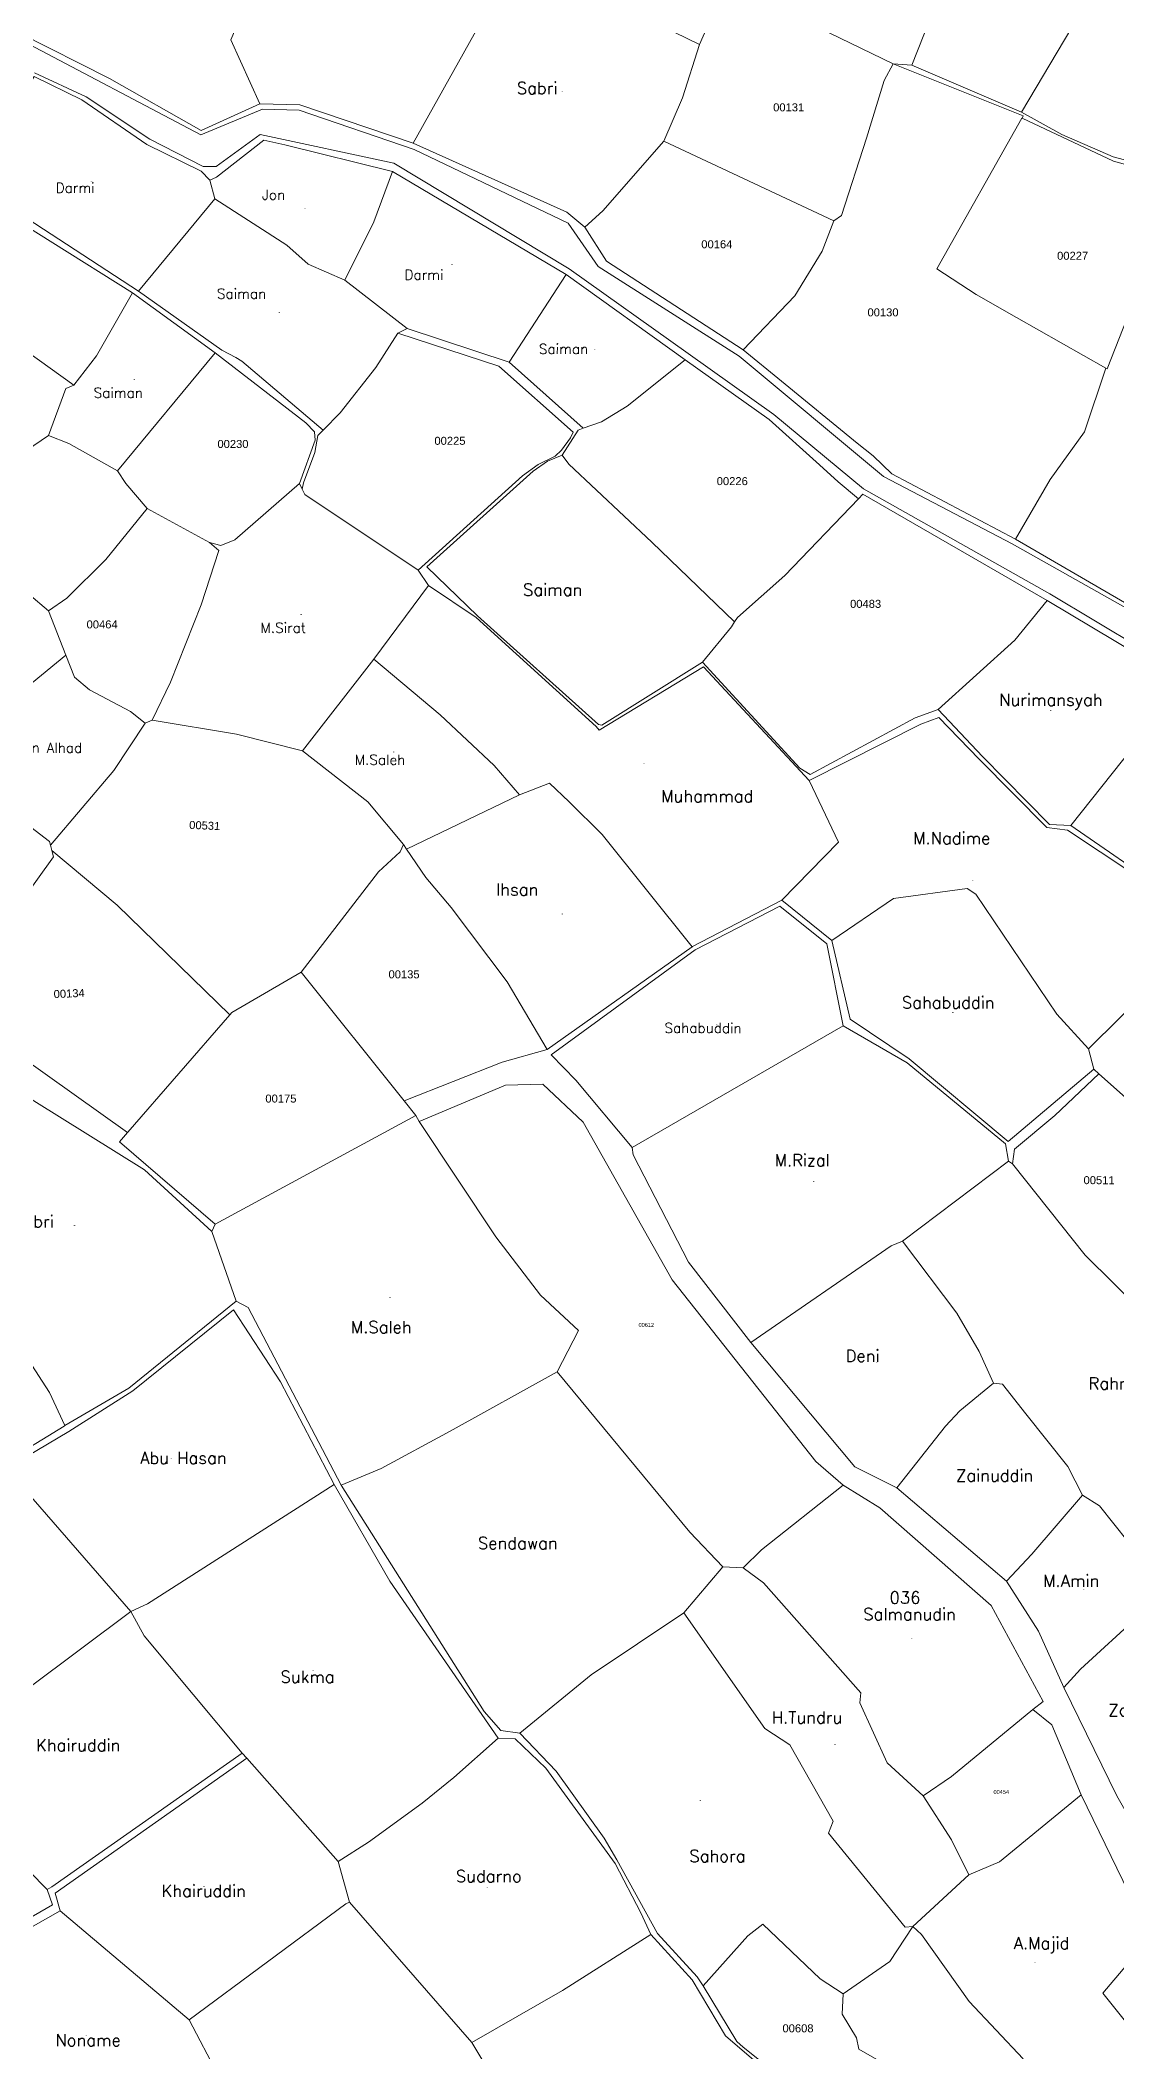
# Model space of a CAD drawing. Header units: metres. Extents: x 338938 to 356758, y 527808 to 538923.
# Drawn here: x 355913 to 356182, y 534268 to 534771 of the extents above; entities that cross this region are included whole.
import ezdxf
from ezdxf.enums import TextEntityAlignment as Align

# ---------------------------------------------------------------- set-up
doc = ezdxf.new("R2010")
doc.units = ezdxf.units.M
doc.header["$MEASUREMENT"] = 0
for name, color, linetype in [('020100', 7, 'Continuous'), ('040100', 20, 'Continuous'), ('080201', 7, 'Continuous'), ('Bidang sudah ada Hak', 200, 'Continuous'), ('tn_lai', 7, 'Continuous')]:
    doc.layers.add(name, color=color, linetype=linetype)
doc.styles.add('romanc', font='romanc.shx')
doc.styles.get("Standard").update_dxf_attribs({"font": 'arial.ttf'})

msp = doc.modelspace()

# ---------------------------------------------------------------- linework, layer by layer
at = {"layer": '020100', "lineweight": 9}
for points, elevation in [([(355967.73, 534755.1), (355953.1, 534748.43), (355930.12, 534761.42), (355907.75, 534772.74), (355895.37, 534780.29), (355903.25, 534794.29), (355902.93, 534799.06), (355916.93, 534818.11), (355950.2, 534846.4), (355956.75, 534839.09)], 53.69), ([(356130.72, 534764.75), (356138.3, 534784.02), (356146.01, 534800.42)], 54.09), ([(356031.45, 534790.71), (356046.3, 534785.22), (356077.63, 534769.96)], 53.94), ([(356158.23, 534751.48), (356158.54, 534752.06), (356126.04, 534765.08)], 54), ([(356130.72, 534764.75), (356126.04, 534765.08)], 54.09), ([(356158.06, 534753.01), (356130.72, 534764.75)], 55.52), ([(355937.36, 534708.27), (355895.61, 534735.47), (355911.33, 534761.95), (355923.21, 534756.11), (355939.52, 534744.9), (355953.04, 534738.26), (355955.21, 534736.01)], 53.62), ([(356158.06, 534753.01), (356168.16, 534747.39), (356180.97, 534741.86), (356202.42, 534736.13)], 55.52), ([(356000.87, 534738.19), (355973.99, 534744.83), (355968.76, 534746), (355956.92, 534736.75), (355955.21, 534736.01)], 53.56), ([(356006.06, 534745.24), (356044.44, 534727.97), (356048.98, 534724.28)], 54.03), ([(355955.21, 534736.01), (355956.48, 534731.31)], 53.55), ([(356000.87, 534738.19), (355996.22, 534725.55), (355988.96, 534710.99)], 53.82), ([(356000.87, 534738.19), (356044.32, 534712.39)], 53.82), ([(355956.48, 534731.31), (355937.36, 534708.27)], 53.69), ([(355988.96, 534710.99), (355979.84, 534715.01), (355974.45, 534719.75), (355956.48, 534731.31)], 53.79), ([(356004.52, 534698.95), (355988.96, 534710.99)], 53.85), ([(356044.32, 534712.39), (356030.07, 534690.47)], 53.87), ([(356044.32, 534712.39), (356074.02, 534691.06)], 53.87), ([(355983.54, 534673.5), (355963.19, 534690.72), (355961.71, 534691.69), (355958.21, 534693.47), (355937.36, 534708.27)], 53.55), ([(356030.07, 534690.47), (356004.52, 534698.95)], 53.92), ([(356048.57, 534673.99), (356030.07, 534690.47)], 54.06), ([(356009.89, 534634.69), (356007.32, 534638.52)], 54.09), ([(355996.19, 534616.24), (356009.89, 534634.69)], 54.08), ([(356104.98, 534585.91), (356078.63, 534614.34), (356052.57, 534598.55), (356051.79, 534599.41), (356021.76, 534626.67), (356009.89, 534634.69)], 54.43), ([(355887.81, 534591.55), (355919.26, 534617.23)], 53.33), ([(356032.66, 534582.32), (356026.33, 534589.66), (356012.81, 534602.37), (355996.19, 534616.24)], 53.92), ([(356075.76, 534544.36), (356053.31, 534572.43), (356045.05, 534580.56), (356040.08, 534585.24), (356032.66, 534582.32)], 54.21), ([(356004.36, 534568.79), (356032.66, 534582.32)], 53.92), ([(356154.81, 534490.75), (356155.86, 534490.12)], 54.23), ([(356078.49, 534284.62), (356076.99, 534286.85), (356067.13, 534297.69), (356056.95, 534316.12), (356053.81, 534321.5), (356041.81, 534338.31), (356032.72, 534347.8)], 54.36)]:
    msp.add_lwpolyline(points, dxfattribs=dict(at, elevation=elevation))
for points in [[(355935.93, 534707.87), (355956.6, 534692.81)], [(356002.21, 534697.76), (356004.52, 534698.95)], [(355932.17, 534663.32), (355919.97, 534670.18), (355914.89, 534672.18)], [(356043.29, 534667.27), (356039.6, 534665.76), (356036.04, 534663.22), (356009.44, 534639.37), (356022.15, 534627.1), (356052.4, 534599.92), (356053.17, 534599.73), (356078.35, 534615.52)], [(355977.61, 534660.2), (355978.32, 534658.72)], [(355978.37, 534593.36), (355996.19, 534616.24)], [(355939.09, 534600.29), (355940.78, 534600.99)], [(355915.74, 534568.43), (355915.37, 534569.77)], [(356004.36, 534568.79), (356003.61, 534569.91)], [(356006.69, 534502.19), (356007.55, 534500.69)]]:
    msp.add_lwpolyline(points, dxfattribs=at)
at = {"layer": '020100', "linetype": 'Continuous', "lineweight": 9}
for points, elevation in [([(356198.82, 534610.44), (356164.51, 534630.96)], 54.61), ([(356170.46, 534574.66), (356198.82, 534610.44)], 54.54), ([(356137.25, 534603.66), (356148.34, 534591.91), (356165.06, 534574.89), (356170.46, 534574.66)], 54.3), ([(356204.65, 534545.98), (356204.08, 534548.2), (356202.3, 534550.48), (356193.82, 534557.45), (356169.58, 534573.55), (356164.38, 534574.19), (356147.53, 534591.27), (356137.43, 534601.69), (356132.89, 534600), (356104.98, 534585.91)], 54.36), ([(356104.98, 534585.91), (356112.38, 534570.52), (356098.17, 534555.98)], 54.44), ([(356205.34, 534548.26), (356203.16, 534551.28), (356194.36, 534558.22), (356170.46, 534574.66)], 54.7), ([(356174.84, 534518.86), (356166.89, 534527.51), (356146.68, 534557.55), (356144.51, 534558.95), (356126.06, 534556.43), (356110.71, 534545.92)], 54.38), ([(356113.5, 534524.61), (356109.46, 534545.11), (356097.67, 534554.52), (356076.53, 534543.6), (356040.56, 534517.36), (356046.7, 534511.02), (356060.78, 534494.19)], 54.35), ([(356098.17, 534555.98), (356075.89, 534544.45), (356075.76, 534544.36)], 54.31), ([(356110.71, 534545.92), (356098.17, 534555.98)], 54.37), ([(356075.76, 534544.36), (356039.5, 534518.67)], 54.21), ([(356110.71, 534545.92), (356115.26, 534526.27), (356130.04, 534516.35), (356154.75, 534495.69), (356176.17, 534513.76)], 54.36), ([(355885.23, 534523.42), (355896.97, 534514.68), (355938.93, 534488.61), (355955.74, 534473.15)], 53.72), ([(356060.78, 534494.19), (356113.5, 534524.61)], 54.07), ([(356154.81, 534490.75), (356154.13, 534495.14), (356129.52, 534515.38), (356113.5, 534524.61)], 54.23), ([(355869.38, 534497.55), (355876.85, 534489.45), (355884.94, 534479.61), (355915.18, 534432.97), (355918.99, 534424.65)], 53.86), ([(356090.45, 534445.42), (356074.83, 534465.48), (356061.06, 534492.38), (356060.78, 534494.19)], 54.3), ([(356128.31, 534470.76), (356154.81, 534490.75)], 54.23), ([(355955.74, 534473.15), (355956.52, 534474.99)], 53.66), ([(355955.74, 534473.15), (355961.78, 534455.78)], 53.66), ([(356090.45, 534445.42), (356125.49, 534469.61), (356128.31, 534470.76)], 54.3), ([(356151.07, 534435.29), (356147.55, 534443.17), (356141.91, 534452.77), (356128.31, 534470.76)], 54.26), ([(355986.33, 534409.97), (355972.89, 534435.61), (355961.14, 534453.63), (355935.94, 534433.32), (355919.95, 534423.2), (355904.42, 534413.95)], 53.9), ([(355961.78, 534455.78), (355935.02, 534434.03), (355918.99, 534424.65)], 54.01), ([(355961.78, 534455.78), (355964.83, 534454.23), (355988.07, 534409.77)], 53.83), ([(356090.45, 534445.42), (356116.45, 534414.32), (356126.89, 534409.09)], 54.27), ([(355988.07, 534409.77), (355998.01, 534413.95), (356015.26, 534423.27), (356042.03, 534438.1)], 53.94), ([(356151.07, 534435.29), (356142.65, 534428.32), (356139.11, 534424.56), (356126.89, 534409.09)], 54.15), ([(356173.34, 534407.31), (356169.64, 534414.44), (356159.16, 534427.63), (356153.3, 534435.05), (356151.07, 534435.29)], 54.36), ([(355899.51, 534414.66), (355903.54, 534415.21), (355918.83, 534424.55), (355918.99, 534424.65)], 53.89), ([(355904.42, 534413.95), (355935.48, 534378.17)], 53.95), ([(355935.48, 534378.17), (355939.65, 534380.12), (355986.33, 534409.97)], 53.99), ([(356027.25, 534346.53), (356000.25, 534385.74), (355986.33, 534409.97)], 54.09), ([(356032.72, 534347.8), (356027.93, 534348.44), (356023.76, 534353.17), (355988.07, 534409.77)], 54.18), ([(356113.51, 534409.74), (356122.69, 534404.13), (356150.48, 534379.66), (356163.48, 534355.69), (356160.93, 534353.68)], 54.55), ([(356126.89, 534409.09), (356154.37, 534385.81)], 54.31), ([(356173.34, 534407.31), (356160.67, 534392.49), (356154.37, 534385.81)], 54.33), ([(356192.11, 534381.8), (356184.77, 534395.64), (356177.59, 534404.64), (356173.34, 534407.31)], 54.86), ([(356073.68, 534377.86), (356083.45, 534389.38)], 54.29), ([(356088.49, 534389.12), (356093.64, 534385.33), (356117.91, 534357.88), (356117.68, 534355.36), (356124.53, 534340.35), (356133.52, 534332.09)], 54.22), ([(356154.37, 534385.81), (356162.32, 534373.29), (356168.71, 534359.16)], 54.47), ([(355884.43, 534340.06), (355935.48, 534378.17)], 53.88), ([(355963.32, 534342.79), (355938.78, 534372.12), (355935.48, 534378.17)], 54), ([(356073.68, 534377.86), (356050.52, 534362.4), (356032.72, 534347.8)], 53.97), ([(356130.95, 534299.44), (356129, 534299.26), (356109.84, 534322.74), (356110.98, 534325.8), (356100.17, 534344.85), (356093.96, 534348.93), (356073.68, 534377.86)], 54.37), ([(356192.11, 534381.8), (356187.71, 534377.42), (356172.82, 534363.8), (356168.71, 534359.16)], 54.96), ([(356168.71, 534359.16), (356181.88, 534332.14), (356185.81, 534325.26)], 55.5), ([(355884.43, 534340.06), (355886.96, 534334.34), (355899.54, 534323.68), (355905.59, 534317.9), (355914.59, 534308.7), (355915.71, 534309.39), (355963.32, 534342.79)], 53.91), ([(355964.48, 534341.49), (355963.32, 534342.79)], 54.04), ([(356027.25, 534346.53), (356016.21, 534336.68), (356008.26, 534330.32), (355994.87, 534320.55), (355987.3, 534315.73)], 53.85), ([(356065.43, 534297.46), (356062.94, 534302.89), (356056.53, 534315.19), (356039.2, 534339.05), (356031.5, 534346.33), (356027.25, 534346.53)], 54.27), ([(355964.48, 534341.49), (355916.58, 534307.8), (355917.79, 534303.35)], 53.94), ([(355987.3, 534315.73), (355964.48, 534341.49)], 54.04), ([(355886.96, 534334.34), (355899.54, 534323.68), (355905.59, 534317.9), (355914.59, 534308.7), (355915.87, 534304.84), (355889.35, 534289.57)], 53.91), ([(356190.45, 534296.96), (356189.44, 534298.6), (356173.03, 534332.37)], 57.08), ([(355990.13, 534305.51), (355987.3, 534315.73)], 53.94), ([(356130.95, 534299.44), (356144.96, 534312.37)], 54.47), ([(355950.06, 534276.13), (355917.79, 534303.35)], 53.89), ([(355990.13, 534305.51), (355989.25, 534305.14), (355950.06, 534276.13)], 54.03), ([(356020.69, 534270.41), (355990.13, 534305.51)], 53.88), ([(356020.69, 534270.41), (356043.33, 534283.44), (356065.43, 534297.46)], 54.04), ([(356119.64, 534241.71), (356104.65, 534252.85), (356091.75, 534265.51), (356084.12, 534272.13), (356075.77, 534286.12), (356065.43, 534297.46)], 54.51), ([(356190.45, 534296.96), (356178.41, 534282.77), (356187.12, 534271.95)], 57.29), ([(355957.33, 534262.26), (355950.06, 534276.13)], 53.91), ([(356020.69, 534270.41), (356037.22, 534242.97)], 53.88)]:
    msp.add_lwpolyline(points, dxfattribs=dict(at, elevation=elevation))
at = {"layer": '040100', "lineweight": 9}
for points in [[(355908.37, 534770.8), (355952.97, 534747.32), (355968.4, 534753.76), (355977.57, 534753.47), (356006.31, 534743.69), (356044.77, 534725.29), (356052.27, 534714.44), (356087.51, 534691.97), (356123.62, 534661.95), (356155.76, 534645.11), (356191.41, 534625.02), (356212.95, 534609.39), (356240.52, 534581.99), (356275.51, 534552.11), (356320.46, 534519.88), (356332.77, 534508.17), (356342.63, 534505.23), (356388, 534459.11), (356407.57, 534444.54)], [(355908.37, 534770.8), (355952.97, 534747.32), (355968.4, 534753.76), (355977.57, 534753.47), (356006.31, 534743.69), (356044.77, 534725.29), (356052.27, 534714.44), (356087.51, 534691.97), (356123.62, 534661.95), (356155.76, 534645.11), (356191.41, 534625.02), (356212.95, 534609.39), (356240.52, 534581.99), (356275.51, 534552.11), (356320.46, 534519.88), (356332.77, 534508.17), (356342.63, 534505.23), (356388, 534459.11), (356407.57, 534444.54)], [(355911.37, 534762.82), (355924.29, 534756.82), (355940.2, 534746.24), (355953.57, 534739.46), (355956.83, 534739.39), (355967.82, 534747.41), (356001.19, 534740.22), (356045.04, 534713.87), (356074.78, 534692.65), (356096.17, 534677.39), (356118.59, 534658.85), (356165.21, 534632.61), (356199.42, 534612.08), (356237.99, 534577.43), (356274.32, 534544.79), (356310.42, 534516.61), (356330.79, 534503.69), (356334.53, 534504.22), (356337.09, 534502.81), (356385, 534453.92), (356398.49, 534437.32)], [(355911.37, 534762.82), (355924.29, 534756.82), (355940.2, 534746.24), (355953.57, 534739.46), (355956.83, 534739.39), (355967.82, 534747.41), (356001.19, 534740.22), (356045.04, 534713.87), (356074.78, 534692.65), (356096.17, 534677.39), (356118.59, 534658.85), (356165.21, 534632.61), (356199.42, 534612.08), (356237.99, 534577.43), (356274.32, 534544.79), (356310.42, 534516.61), (356330.79, 534503.69), (356334.53, 534504.22), (356337.09, 534502.81), (356385, 534453.92), (356398.49, 534437.32)]]:
    msp.add_lwpolyline(points, dxfattribs=at)
at = {"layer": 'Bidang sudah ada Hak', "lineweight": 9}
for points, elevation in [([(355967.73, 534755.1), (355960.46, 534771.09), (355970.69, 534795.37)], 53.94), ([(356006.06, 534745.24), (356031.45, 534790.71)], 53.94), ([(356179.62, 534789.23), (356158.06, 534753.01)], 55.52), ([(356083.79, 534784.01), (356077.63, 534769.96)], 54), ([(356068.71, 534745.78), (356073.34, 534756.58), (356077.63, 534769.96)], 54), ([(356111.21, 534725.83), (356113.07, 534727.19), (356119.32, 534746.53), (356123.74, 534760.9), (356126.04, 534765.08)], 54), ([(356006.06, 534745.24), (355977.74, 534754.81), (355967.73, 534755.1)], 53.94), ([(356179.17, 534689.01), (356156.82, 534701.66), (356146.75, 534707.46), (356136.97, 534713.88), (356158.15, 534751.52), (356158.23, 534751.48)], 54), ([(356158.23, 534751.48), (356181.08, 534740.76), (356192.01, 534737.75), (356203.11, 534734.79), (356203.16, 534734.76)], 54), ([(356048.98, 534724.28), (356053.45, 534728.38), (356068.71, 534745.78)], 54), ([(356111.21, 534725.83), (356068.71, 534745.78)], 54), ([(356048.98, 534724.28), (356054.4, 534715.73), (356088.52, 534693.61)], 54), ([(356088.52, 534693.61), (356101.45, 534707.09), (356108.29, 534718.27), (356111.21, 534725.83)], 54), ([(356179.17, 534689.01), (356179.53, 534688.8), (356185.48, 534704.13)], 54), ([(355983.54, 534673.5), (355987.81, 534677.84), (355996.72, 534689.2), (356002.21, 534697.76)], 53.97), ([(356088.52, 534693.61), (356098.13, 534685.78), (356117.04, 534670.26), (356121, 534667.08), (356125.68, 534662.6), (356156.61, 534646.27)], 54), ([(356156.61, 534646.27), (356165.29, 534661.15), (356173.82, 534673.08), (356179.17, 534689.01)], 54), ([(356117.38, 534656.38), (356098.93, 534637.18), (356087.08, 534626.64), (356086.39, 534625.57)], 54.3), ([(356117.38, 534656.38), (356118.45, 534657.49), (356164.51, 534630.96)], 54.3), ([(356156.61, 534646.27), (356191.56, 534625.94)], 56.65), ([(356164.51, 534630.96), (356156.39, 534620.99), (356137.25, 534603.66)], 54.3), ([(356078.35, 534615.52), (356085.57, 534624.32), (356086.39, 534625.57)], 54.3), ([(356078.35, 534615.52), (356102.7, 534589), (356105.23, 534587.46), (356131.55, 534601.63), (356137.25, 534603.66)], 54.3), ([(356204.65, 534545.98), (356201.2, 534544.34), (356198.44, 534542.21), (356174.84, 534518.86)], 54.64), ([(356176.17, 534513.76), (356174.84, 534518.86)], 54.64), ([(356177.44, 534512.63), (356166.43, 534502.15), (356156.31, 534493.81), (356155.86, 534490.12)], 54.64), ([(356176.17, 534513.76), (356177.44, 534512.63)], 54.64), ([(356177.44, 534512.63), (356187.06, 534504.06), (356193.17, 534498.87), (356218.51, 534474.46)], 54.64), ([(356113.51, 534409.74), (356106.66, 534415.68), (356070.81, 534461.11), (356048.51, 534500.49), (356038.47, 534509.98), (356029.1, 534509.77), (356007.55, 534500.69)], 54.22), ([(356155.86, 534490.12), (356174, 534467.26), (356188.31, 534453.13), (356190.25, 534454.73)], 54.64), ([(356042.03, 534438.1), (356075.16, 534398.04), (356083.45, 534389.38)], 54.22), ([(356083.45, 534389.38), (356088.49, 534389.12)], 54.22), ([(356160.93, 534353.68), (356140.57, 534336.98), (356133.52, 534332.09)], 54.42), ([(356173.03, 534332.37), (356165.69, 534349.83), (356160.93, 534353.68)], 54.42), ([(356133.52, 534332.09), (356140.58, 534321.14), (356144.96, 534312.37)], 54.42), ([(356144.96, 534312.37), (356152.62, 534315.6), (356173.03, 534332.37)], 54.42), ([(356078.49, 534284.62), (356089.66, 534297.08), (356093.47, 534300.04), (356107.75, 534286.33), (356113.52, 534282.6)], 54.47), ([(356113.52, 534282.6), (356125.16, 534290.71), (356130.95, 534299.44)], 54.47), ([(356155.68, 534262.49), (356158.49, 534266.39), (356145.03, 534280.72), (356133.11, 534297.46), (356130.95, 534299.44)], 54.47), ([(356078.49, 534284.62), (356086.96, 534270.68), (356088.5, 534269.31), (356095.13, 534264.07), (356106.23, 534252.95), (356109.15, 534250.85), (356113.72, 534248.57), (356122.06, 534242.23)], 54.47), ([(356113.52, 534282.6), (356113.24, 534277.51), (356116.86, 534271.65), (356117.45, 534268.78), (356132.85, 534259.99), (356134.23, 534259.22), (356122.06, 534242.23)], 54.47)]:
    msp.add_lwpolyline(points, dxfattribs=dict(at, elevation=elevation))
for points in [[(356126.04, 534765.08), (356110, 534772.83), (356092.93, 534781.92)], [(355935.93, 534707.87), (355895.97, 534732.8), (355894.21, 534732.69), (355885.65, 534717.2)], [(355921.21, 534684.74), (355926.87, 534692.11), (355935.93, 534707.87)], [(355900.74, 534699.39), (355921.21, 534684.74)], [(356007.32, 534638.52), (356033.41, 534662.06), (356037.32, 534664.89), (356041.53, 534667.05), (356043.09, 534668.52), (356045.39, 534671.56), (356046.02, 534672.98), (356027.48, 534689.49), (356002.21, 534697.76)], [(355956.6, 534692.81), (355932.17, 534663.32)], [(355977.61, 534660.2), (355981.55, 534671.03), (355981.4, 534673.07), (355979.21, 534675.38), (355956.6, 534692.81)], [(356074.02, 534691.06), (356059.51, 534679.54), (356053.09, 534675.62), (356048.57, 534673.99)], [(356117.38, 534656.38), (356112.3, 534660.62), (356107.57, 534664.83), (356095.01, 534676.16), (356074.02, 534691.06)], [(355914.89, 534672.18), (355919.25, 534683.92), (355921.21, 534684.74)], [(356048.57, 534673.99), (356047.3, 534673.53), (356043.29, 534667.27)], [(355914.89, 534672.18), (355903.9, 534664.67), (355893.76, 534670.43), (355891.06, 534669.94)], [(355983.54, 534673.5), (355982.24, 534672.18), (355981.44, 534667.89), (355978.63, 534660.32), (355978.32, 534658.72)], [(356086.39, 534625.57), (356065.73, 534645.52), (356044.96, 534665.05), (356043.29, 534667.27)], [(355939.58, 534653.95), (355934.27, 534660.19), (355932.17, 534663.32)], [(355977.61, 534660.2), (355961.49, 534646.11), (355957.96, 534644.69), (355955.13, 534645.45)], [(356007.32, 534638.52), (355978.97, 534657.44), (355978.32, 534658.72)], [(355914.89, 534628.32), (355909.96, 534632.5), (355898.01, 534644.59), (355888.13, 534643.87), (355880.29, 534653.82), (355881.43, 534655.21)], [(355939.58, 534653.95), (355929.25, 534641.18), (355919.46, 534631.54), (355914.89, 534628.32)], [(355955.13, 534645.45), (355939.58, 534653.95)], [(355940.78, 534600.99), (355945.41, 534610.48), (355953.06, 534629.86), (355957.47, 534643.44), (355955.13, 534645.45)], [(355914.89, 534628.32), (355919.26, 534617.23)], [(355919.26, 534617.23), (355921.43, 534611.73), (355925.17, 534608.6), (355935.43, 534603.16), (355939.09, 534600.29)], [(355915.37, 534569.77), (355931.22, 534588.43), (355939.09, 534600.29)], [(355978.37, 534593.36), (355961.92, 534597.52), (355940.78, 534600.99)], [(356003.61, 534569.91), (355994.71, 534580.59), (355978.37, 534593.36)], [(355887.81, 534591.55), (355893.34, 534588.52), (355898.27, 534583.85), (355901.78, 534580.95), (355915.12, 534570.72), (355915.37, 534569.77)], [(355887.88, 534531.22), (355897.73, 534541.3), (355916.17, 534566.83), (355915.74, 534568.43)], [(355915.74, 534568.43), (355932.1, 534554.8), (355960.22, 534527.31)], [(355978.03, 534538.03), (355997.41, 534563.09), (356002.83, 534568.11), (356003.61, 534569.91)], [(356039.5, 534518.67), (356029.57, 534535.61), (356015.52, 534554.22), (356009.18, 534561.66), (356004.36, 534568.79)], [(355978.03, 534538.03), (355960.74, 534527.92), (355960.22, 534527.31)], [(356003.78, 534505.82), (355978.03, 534538.03)], [(355887.88, 534531.22), (355934.67, 534497.95)], [(355960.22, 534527.31), (355934.71, 534498), (355934.67, 534497.95)], [(356003.78, 534505.82), (356028.28, 534515.54), (356039.5, 534518.67)], [(356006.69, 534502.19), (356003.78, 534505.82)], [(355934.67, 534497.95), (355932.64, 534495.62), (355956.52, 534474.99)], [(355956.52, 534474.99), (356006.69, 534502.19)], [(356007.55, 534500.69), (356026.67, 534471.84), (356037.83, 534457.3), (356047.34, 534448.44), (356042.03, 534438.1)], [(356113.51, 534409.74), (356093.14, 534393.61), (356088.49, 534389.12)]]:
    msp.add_lwpolyline(points, dxfattribs=at)
at = {"layer": 'Bidang sudah ada Hak', "linetype": 'Continuous', "lineweight": 9, "elevation": 53.8}
msp.add_lwpolyline([(355917.79, 534303.35), (355890.16, 534287.72), (355887.75, 534284.76), (355902.64, 534262.54), (355915.83, 534239.91)], dxfattribs=at)

# ---------------------------------------------------------------- texts
at = {"layer": '080201', "lineweight": 9}
for s, p in [('-', (356043.36, 534757.71)), ('-', (355925.65, 534735.28)), ('-', (355979.01, 534728.6)), ('-', (356015.75, 534714.48)), ('-', (355972.6, 534702.58)), ('-', (356051.4, 534693.31)), ('-', (355936.36, 534685.74)), ('-', (356046.63, 534633.71)), ('-', (355978.05, 534626.99)), ('-', (356165.4, 534602.99)), ('-', (356001.2, 534592.66)), ('-', (356063.77, 534589.81)), ('-', (356145.9, 534560.54)), ('-', (356043.29, 534552.17)), ('-', (356140.93, 534527.52)), ('-', (356081.9, 534524.55)), ('-', (356106.12, 534485.26)), ('-', (355921.4, 534474.35)), ('-', (356000.27, 534456.27)), ('00612', (356064.32, 534449.34)), ('-', (356121.9, 534440.12)), ('-', (356178.51, 534435.45)), ('-', (355945.6, 534416.14)), ('-', (356149.87, 534410.7)), ('-', (356039.13, 534393.24)), ('-', (356173.59, 534383.39)), ('-', (356130.63, 534371.16)), ('-', (355981.05, 534363.15)), ('-', (355925.92, 534343.65)), ('-', (356111.45, 534344.6)), ('00454', (356153.03, 534332.57)), ('-', (356077.83, 534330.53)), ('-', (355953.74, 534309.01)), ('-', (356024.58, 534308.71)), ('-', (356161.49, 534290.17)), ('-', (355924.36, 534271.83))]:
    msp.add_text(s, height=1, dxfattribs=at).set_placement(p, align=Align.CENTER)
at = {"layer": '080201', "color": 6, "lineweight": 9}
for s, p in [('00131', (356099.9, 534753.21)), ('00164', (356081.94, 534718.98)), ('00227', (356170.87, 534716.11)), ('00130', (356123.48, 534701.96)), ('00230', (355961.01, 534669.06)), ('00225', (356015.24, 534669.85)), ('00226', (356085.8, 534659.77)), ('00483', (356119.13, 534629.09)), ('00464', (355928.3, 534623.95)), ('00135', (356003.77, 534536.48)), ('00175', (355972.99, 534505.42)), ('00511', (356177.48, 534485.02, 54.64)), ('00608', (356102.23, 534273))]:
    msp.add_text(s, height=2, dxfattribs=at).set_placement(p, align=Align.CENTER)
for s, rotation, p in [('00531', 357.52, (355953.91, 534573.68)), ('00134', 2.47, (355920.11, 534531.69))]:
    msp.add_text(s, height=2, rotation=rotation, dxfattribs=at).set_placement(p, align=Align.CENTER)
at = {"layer": 'tn_lai', "lineweight": 9, "style": 'romanc'}
for s, height, rotation, p in [('Sabri', 3, 359.9595, (356031.96, 534757.54, -73.18)), ('Darmi', 2.5, 359.9595, (355916.69, 534732.84, -73.18)), ('Jon', 2.5, 359.9595, (355968.27, 534731.13, -73.18)), ('Saiman', 2.5, 359.9595, (355957, 534706.38, -73.18)), ('Darmi', 2.5, 359.9595, (356003.88, 534711.13, -73.18)), ('Saiman', 2.5, 359.9595, (356037.47, 534692.56, -73.18)), ('Saiman', 2.5, 359.9595, (355926.2, 534681.6, -73.18)), ('M.Sirat', 2.5, 359.9595, (355967.89, 534622.86, -73.18)), ('Zainuddin Alhad', 2.5, 359.9595, (355896.64, 534592.9, -73.18)), ('M.Saleh', 2.5, 359.9595, (355991.45, 534589.86, -73.18)), ('Muhammad', 3, 359.9595, (356068.05, 534580.51, -73.18)), ('Ihsan', 3, 359.9595, (356026.78, 534557.16, -73.18)), ('Sahabuddin', 2.5, 359.9595, (356068.86, 534522.82, -74.63)), ('Sabri', 3, 359.9884, (355906.06, 534474.21, -78.7)), ('Sendawan', 3, 359.9884, (356022.23, 534393.8, -78.7)), ('036', 3, 359.9884, (356125.12, 534380.17, -78.7)), ('Salmanudin', 3, 359.9884, (356118.54, 534376.03, -78.7)), ('H.Tundru', 3, 359.9884, (356095.67, 534350.23, -78.7)), ('Sahora', 3, 359.9884, (356075.09, 534315.57, -78.7)), ('A.Majid', 3, 359.9884, (356156.16, 534293.78, -78.7))]:
    msp.add_text(s, height=height, rotation=rotation, dxfattribs=at).set_placement(p)
for s, p in [('Saiman', (356033.52, 534632.13, -73.18)), ('Nurimansyah', (356152.5, 534604.61, -74.63)), ('M.Nadime', (356131.02, 534570, -74.63)), ('Sahabuddin', (356128.2, 534528.95, -74.63)), ('M.Rizal', (356096.39, 534489.48, -74.63)), ('M.Saleh', (355990.49, 534447.79, -74.63)), ('Deni', (356114.13, 534440.6, -74.63)), ('Rahmi', (356174.85, 534433.73, -74.63)), ('Abu Hasan', (355937.81, 534415.07, -74.63)), ('Zainuddin', (356141.72, 534410.71, -74.63)), ('M.Amin', (356163.52, 534384.39, -74.63)), ('Sukma', (355972.9, 534360.37, -74.63)), ('Zainuddin', (356179.79, 534352.07, -74.63)), ('Khairuddin', (355911.78, 534343.26, -74.63)), ('Sudarno', (356016.73, 534310.52, -74.63)), ('Khairuddin', (355943.14, 534306.83, -74.63)), ('Noname', (355916.63, 534269.54, -74.63))]:
    msp.add_text(s, height=3, dxfattribs=at).set_placement(p)

doc.saveas('drawing.dxf')
